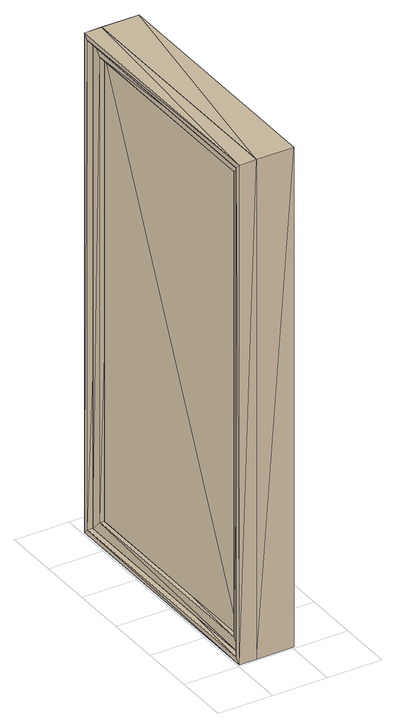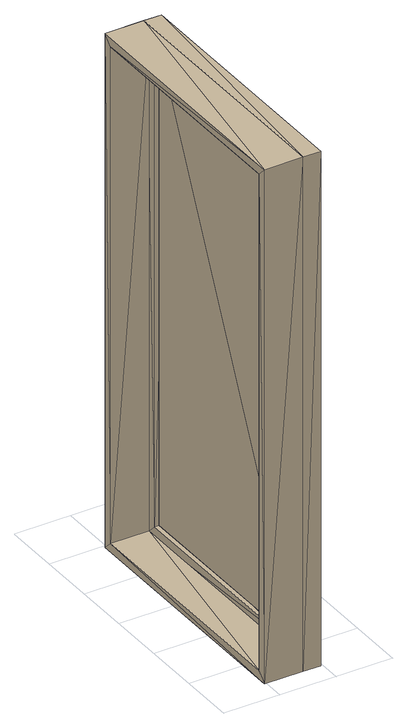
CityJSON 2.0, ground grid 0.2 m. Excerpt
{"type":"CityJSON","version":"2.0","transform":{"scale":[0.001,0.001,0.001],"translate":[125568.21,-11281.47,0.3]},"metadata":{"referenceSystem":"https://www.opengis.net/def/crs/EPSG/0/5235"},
"CityObjects":{
"building1":{"type":"Building","children":["building1-1"]},
"building1-1":{"type":"BuildingInstallation","attributes":{"ifc_type":"IfcWindow","name":"M_Fixed:0915 x 1830mm:354198"},"parents":["building1"],"geometry":[{"type":"MultiSurface","lod":"2.2","boundaries":[[[0,1,2]],[[3,0,2]],[[3,2,4]],[[5,3,4]],[[5,4,6]],[[7,5,6]],[[7,6,1]],[[0,7,1]],[[2,1,4]],[[1,6,4]],[[5,0,3]],[[5,7,0]],[[8,9,10]],[[11,8,10]],[[11,10,12]],[[13,11,12]],[[13,12,14]],[[15,13,14]],[[15,14,9]],[[8,15,9]],[[16,17,18]],[[19,16,18]],[[19,18,20]],[[21,19,20]],[[21,20,22]],[[23,21,22]],[[23,22,17]],[[16,23,17]],[[9,17,22]],[[9,22,10]],[[9,14,18]],[[17,9,18]],[[18,14,20]],[[22,20,12]],[[10,22,12]],[[20,14,12]],[[23,16,8]],[[11,23,8]],[[19,15,8]],[[19,8,16]],[[21,15,19]],[[13,21,23]],[[13,23,11]],[[13,15,21]],[[24,25,26]],[[27,24,26]],[[27,26,28]],[[29,27,28]],[[29,28,30]],[[31,29,30]],[[31,30,25]],[[24,31,25]],[[32,9,14]],[[33,32,14]],[[33,14,12]],[[34,33,12]],[[34,12,10]],[[35,34,10]],[[35,10,9]],[[32,35,9]],[[25,9,10]],[[25,10,26]],[[14,9,30]],[[9,25,30]],[[14,30,12]],[[10,12,28]],[[26,10,28]],[[12,30,28]],[[35,32,24]],[[27,35,24]],[[31,32,33]],[[31,24,32]],[[34,31,33]],[[29,34,35]],[[29,35,27]],[[29,31,34]],[[25,36,37]],[[26,25,37]],[[26,37,38]],[[28,26,38]],[[28,38,39]],[[30,28,39]],[[30,39,36]],[[25,30,36]],[[40,41,42]],[[43,40,42]],[[43,42,44]],[[45,43,44]],[[45,44,46]],[[47,45,46]],[[47,46,41]],[[40,47,41]],[[41,46,37]],[[36,41,37]],[[36,39,42]],[[41,36,42]],[[44,42,38]],[[46,44,38]],[[42,39,38]],[[37,46,38]],[[26,47,40]],[[26,40,25]],[[43,30,25]],[[43,25,40]],[[28,43,45]],[[28,45,47]],[[28,30,43]],[[28,47,26]]]}]}
},
"vertices":[
[42,70,1772],[42,70,68],[54,70,68],[54,70,1772],[54,859,68],[54,859,1772],[42,859,68],[42,859,1772],[26,26,1816],[70,26,1816],[70,903,1816],[26,903,1816],[70,903,24],[26,903,24],[70,26,24],[26,26,24],[26,70,1772],[70,70,1772],[70,70,68],[26,70,68],[70,859,68],[26,859,68],[70,859,1772],[26,859,1772],[7,7,1835],[70,7,1835],[70,922,1835],[7,922,1835],[70,922,5],[7,922,5],[70,7,5],[7,7,5],[7,26,1816],[7,26,24],[7,903,24],[7,903,1816],[207,7,1835],[207,922,1835],[207,922,5],[207,7,5],[70,39,1803],[207,39,1803],[207,39,37],[70,39,37],[207,890,37],[70,890,37],[207,890,1803],[70,890,1803]
]}
